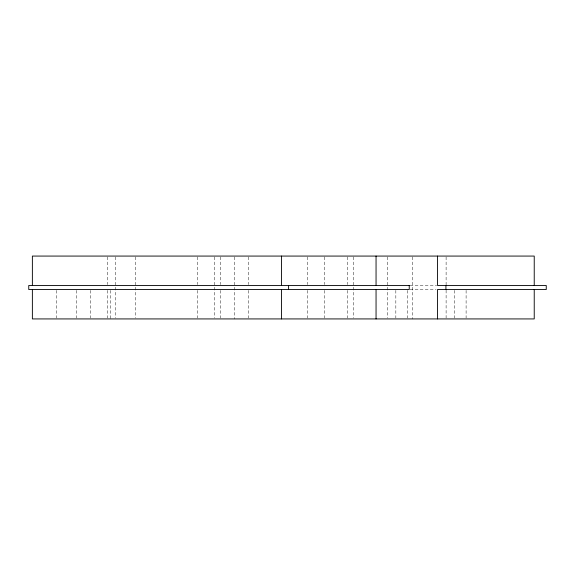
<?xml version="1.0" encoding="UTF-8"?>
<svg xmlns="http://www.w3.org/2000/svg" width="575" height="575" viewBox="0 0 575 575"><rect width="100%" height="100%" fill="white"/><g stroke="black" fill="none" stroke-linecap="round" stroke-linejoin="round"><path stroke-width="0.43" stroke-dasharray="2.88 2.16" d="M410.083 285.488L436.633 285.488M410.083 289.512L436.066 289.512M466.102 290.404L466.102 318.04M454.602 290.404L454.602 318.04M446.107 256.967L446.107 284.805M446.107 290.195L446.107 318.033M412.433 256.967L412.433 318.931M407.337 290.404L407.337 318.04M395.837 290.404L395.837 318.04M387.334 256.967L387.334 318.033M353.668 256.967L353.668 318.033M347.228 256.96L347.228 284.596M347.228 290.404L347.228 318.04M324.681 256.96L324.681 284.596M324.681 290.404L324.681 318.04M307.697 256.96L307.697 284.596M307.697 290.404L307.697 318.04M248.436 256.96L248.436 284.596M248.436 290.404L248.436 318.04M234.348 256.967L234.348 318.931M220.354 256.96L220.354 284.596M220.354 290.404L220.354 318.04M214.367 256.967L214.367 318.033M197.419 256.96L197.419 284.596M197.419 290.404L197.419 318.04M135.341 256.967L135.341 318.033M115.359 256.967L115.359 318.033M110.343 290.404L110.343 318.931M107.748 256.96L107.748 284.596M107.748 290.404L107.748 318.04M90.354 290.404L90.354 318.04M76.532 290.404L76.532 318.04M56.551 290.404L56.551 318.04"/><path stroke-width="0.86" d="M534.232 285.488L534.232 256.069L32.373 256.069L32.373 285.488M534.232 289.512L534.232 318.931L32.373 318.931L32.373 289.512M445.927 285.488L445.927 289.512M437.532 256.069L437.532 285.488L546.25 285.488L546.25 289.512L437.532 289.512L437.532 318.931M376.05 256.069L376.05 285.488M376.05 289.512L376.05 318.931M288.592 285.488L288.592 289.512M281.563 256.069L281.563 285.488M281.563 289.512L281.563 318.931M409.242 285.488L28.75 285.488L28.75 289.512L409.242 289.512L409.242 285.488"/></g></svg>
